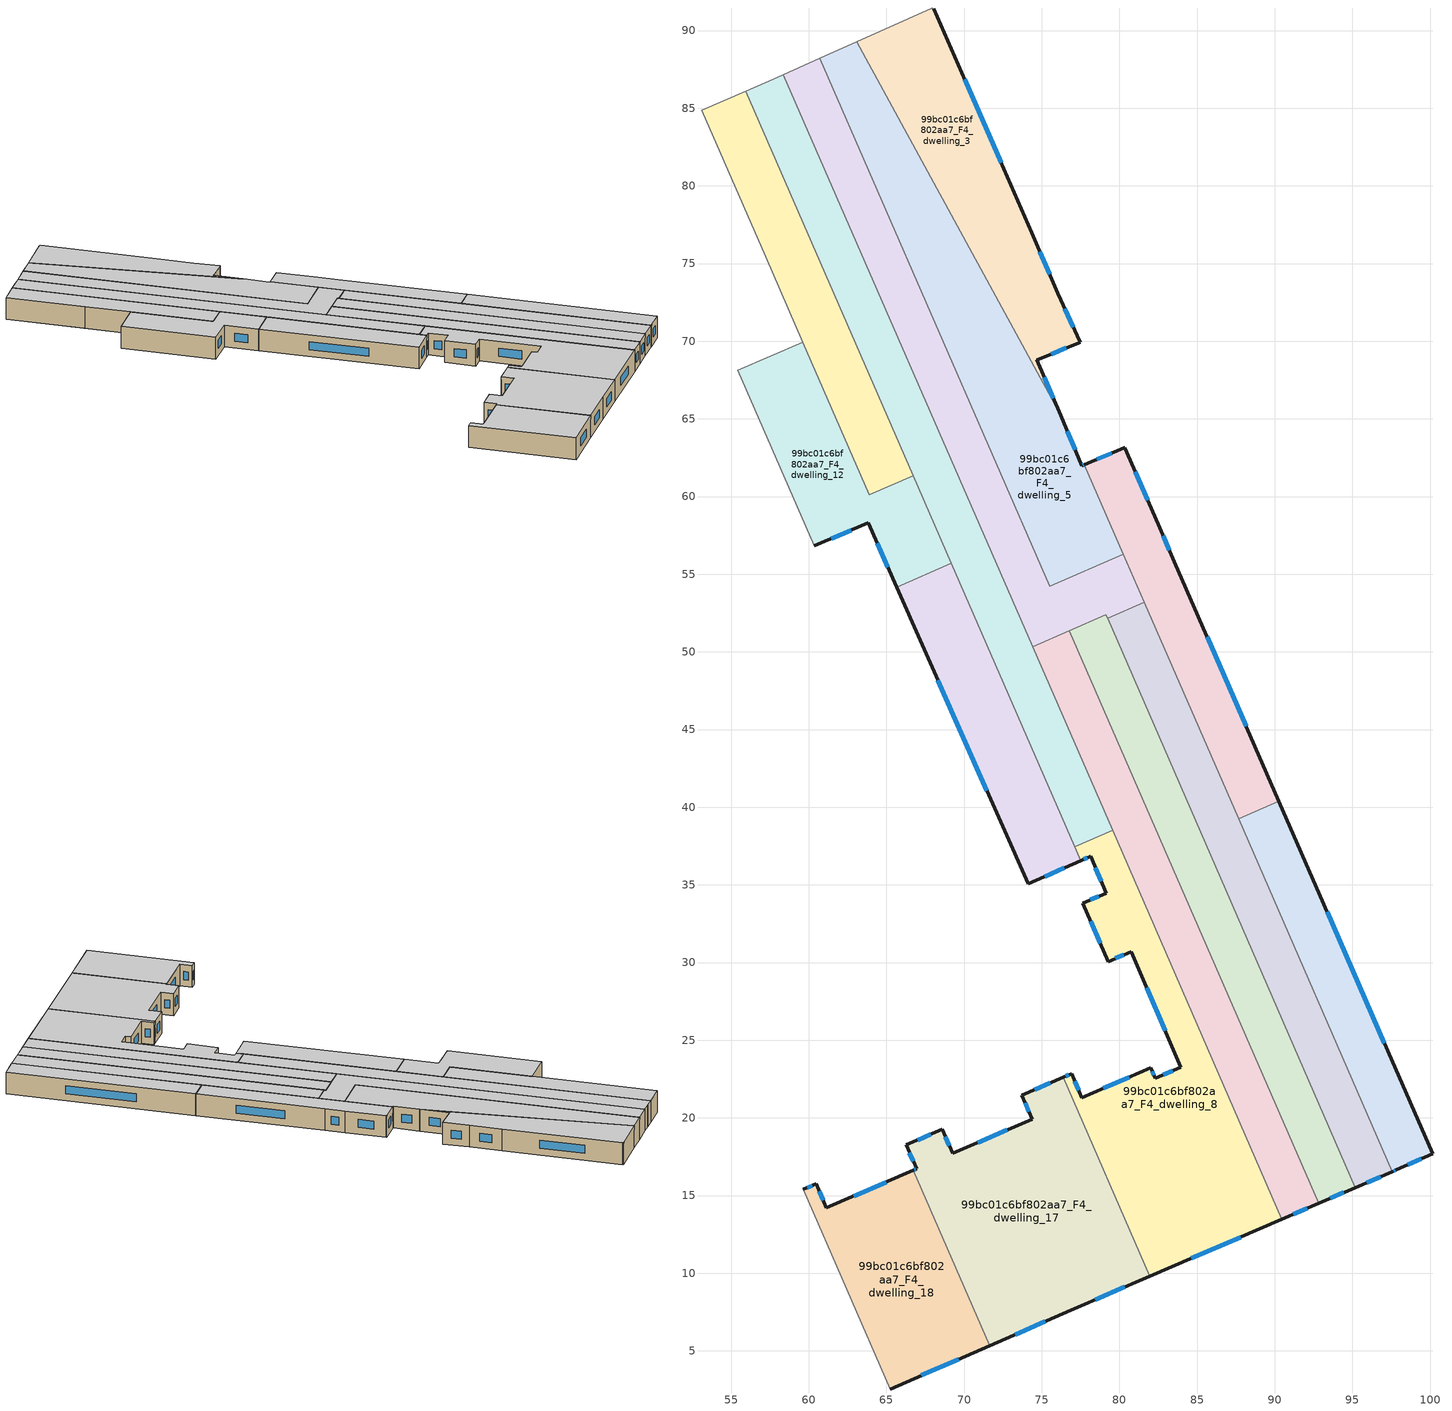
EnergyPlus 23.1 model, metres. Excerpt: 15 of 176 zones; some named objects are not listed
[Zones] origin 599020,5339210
99bc01c6bf802aa7_F4_dwelling_0
 floor to 99bc01c6bf802aa7_F3_dwelling_0 (EU_floor_Construction): 90.27,40.38 100.17,17.68 97.83,16.66 97.57,16.54 87.68,39.25 z12
 wall outside (EU_wall_Construction): 97.57,16.54 97.83,16.66 100.17,17.68 90.27,40.38 z12:15
 wall to 99bc01c6bf802aa7_F4_dwelling_1 (EU_wall_Construction): 90.27,40.38 87.68,39.25 z12:15
 wall to 99bc01c6bf802aa7_F4_dwelling_2 (EU_wall_Construction): 87.68,39.25 97.57,16.54 z12:15
 window (EU_Window_Construction): 97.06,24.79 93.37,33.26 / 98.56,16.98 99.44,17.36 / 97.65,16.58 97.75,16.62 z12.94:14.06
 ceiling to 99bc01c6bf802aa7_F5_dwelling_0 (EU_floor_Construction): 100.17,17.68 90.27,40.38 87.68,39.25 97.57,16.54 97.83,16.66 z15
99bc01c6bf802aa7_F4_dwelling_1
 floor to 99bc01c6bf802aa7_F3_dwelling_1 (EU_floor_Construction): 82.49,58.23 83.55,55.79 90.27,40.38 87.68,39.25 77.75,62.06 80.31,63.13 80.35,63.14 z12
 wall outside (EU_wall_Construction): 90.27,40.38 83.55,55.79 82.49,58.23 80.35,63.14 80.31,63.13 77.75,62.06 z12:15
 wall to 99bc01c6bf802aa7_F4_dwelling_5 (EU_wall_Construction): 77.75,62.06 80.25,56.3 z12:15
 wall to 99bc01c6bf802aa7_F4_dwelling_7 (EU_wall_Construction): 80.26,56.3 81.61,53.19 z12:15
 wall to 99bc01c6bf802aa7_F4_dwelling_2 (EU_wall_Construction): 81.61,53.19 87.68,39.25 z12:15
 window (EU_Window_Construction): 81.82,59.77 81.02,61.6 / 83.22,56.56 82.82,57.47 / 88.16,45.21 85.66,50.96 / 79.51,62.79 78.55,62.39 z12.94:14.06
 ceiling to 99bc01c6bf802aa7_F5_dwelling_1 (EU_floor_Construction): 90.27,40.38 83.55,55.79 82.49,58.23 80.35,63.14 80.31,63.13 77.75,62.06 87.68,39.25 z15
99bc01c6bf802aa7_F4_dwelling_10
 floor to 99bc01c6bf802aa7_F3_dwelling_10 (EU_floor_Construction): 69.18,55.7 77.51,36.57 74.12,35.07 65.67,54.17 z12
 wall outside (EU_wall_Construction): 65.67,54.17 74.12,35.07 77.51,36.57 z12:15
 wall to 99bc01c6bf802aa7_F4_dwelling_12 (EU_wall_Construction): 69.18,55.7 65.67,54.17 z12:15
 wall to 99bc01c6bf802aa7_F4_dwelling_9 (EU_wall_Construction): 77.13,37.45 69.18,55.7 z12:15
 wall to 99bc01c6bf802aa7_F4_dwelling_8 (EU_wall_Construction): 77.51,36.57 77.13,37.45 z12:15
 window (EU_Window_Construction): 68.32,48.18 71.47,41.06 / 75.18,35.54 76.45,36.1 z12.94:14.06
 ceiling to 99bc01c6bf802aa7_F5_dwelling_10 (EU_floor_Construction): 77.51,36.57 69.18,55.7 65.67,54.17 74.12,35.07 z15
99bc01c6bf802aa7_F4_dwelling_11
 floor to 99bc01c6bf802aa7_F3_dwelling_11 (EU_floor_Construction): 55.94,86.1 66.73,61.33 63.91,60.1 53.12,84.87 z12
 wall adiabatic (EU_wall_Construction): 55.94,86.1 53.12,84.87 z12:15
 wall to 99bc01c6bf802aa7_F4_dwelling_12 (EU_wall_Construction): 59.62,69.95 63.91,60.1 66.73,61.33 z12:15
 wall to 99bc01c6bf802aa7_F4_dwelling_9 (EU_wall_Construction): 66.73,61.33 55.94,86.1 z12:15
 wall to 99bc01c6bf802aa7_F4_dwelling_13 (EU_wall_Construction): 57.23,75.43 59.62,69.95 z12:15
 wall to 99bc01c6bf802aa7_F4_dwelling_14 (EU_wall_Construction): 53.12,84.87 57.23,75.43 z12:15
 ceiling to 99bc01c6bf802aa7_F5_dwelling_11 (EU_floor_Construction): 66.73,61.33 55.94,86.1 53.12,84.87 63.91,60.1 z15
99bc01c6bf802aa7_F4_dwelling_12
 floor to 99bc01c6bf802aa7_F3_dwelling_12 (EU_floor_Construction): 66.73,61.33 69.18,55.7 65.67,54.17 63.84,58.3 60.36,56.83 55.44,68.13 59.62,69.95 63.91,60.1 z12
 wall outside (EU_wall_Construction): 60.36,56.83 63.84,58.3 65.67,54.17 z12:15
 wall to 99bc01c6bf802aa7_F4_dwelling_13 (EU_wall_Construction): 59.62,69.95 55.44,68.13 60.36,56.83 z12:15
 wall to 99bc01c6bf802aa7_F4_dwelling_9 (EU_wall_Construction): 69.18,55.7 66.73,61.33 z12:15
 window (EU_Window_Construction): 64.42,57 65.1,55.46 / 61.46,57.29 62.75,57.84 z12.94:14.06
 ceiling to 99bc01c6bf802aa7_F5_dwelling_12 (EU_floor_Construction): 69.18,55.7 66.73,61.33 63.91,60.1 59.62,69.95 55.44,68.13 60.36,56.83 63.84,58.3 65.67,54.17 z15
99bc01c6bf802aa7_F4_dwelling_17
 floor to 99bc01c6bf802aa7_F3_dwelling_17 (EU_floor_Construction): 76.39,22.62 81.96,9.81 76.86,7.6 71.66,5.34 66.75,16.62 66.95,16.71 66.28,18.26 68.6,19.26 69.26,17.71 74.39,19.92 73.72,21.47 z12
 wall outside (EU_wall_Construction): 76.39,22.62 73.72,21.47 74.39,19.92 69.26,17.71 68.6,19.26 66.28,18.26 66.95,16.71 66.75,16.62 / 71.66,5.34 76.86,7.6 81.96,9.81 z12:15
 wall to 99bc01c6bf802aa7_F4_dwelling_8 (EU_wall_Construction): 81.96,9.81 76.39,22.62 z12:15
 wall to 99bc01c6bf802aa7_F4_dwelling_18 (EU_wall_Construction): 66.75,16.62 71.66,5.34 z12:15
 window (EU_Window_Construction): 66.49,17.77 66.74,17.2 / 67.87,18.94 67.01,18.57 / 69.05,18.2 68.81,18.77 / 72.78,19.23 70.87,18.41 / 73.93,20.98 74.18,20.41 / 75.55,22.26 74.56,21.83 / 78.46,8.29 80.36,9.12 / 73.29,6.05 75.23,6.89 / 66.88,16.68 66.81,16.65 z12.94:14.06
 ceiling to 99bc01c6bf802aa7_F5_dwelling_17 (EU_floor_Construction): 81.96,9.81 76.39,22.62 73.72,21.47 74.39,19.92 69.26,17.71 68.6,19.26 66.28,18.26 66.95,16.71 66.75,16.62 71.66,5.34 76.86,7.6 z15
99bc01c6bf802aa7_F4_dwelling_18
 floor to 99bc01c6bf802aa7_F3_dwelling_18 (EU_floor_Construction): 66.75,16.62 71.66,5.34 65.24,2.55 59.64,15.39 60.48,15.75 61.15,14.21 z12
 wall outside (EU_wall_Construction): 66.75,16.62 61.15,14.21 60.48,15.75 59.64,15.39 / 65.24,2.55 71.66,5.34 z12:15
 wall to 99bc01c6bf802aa7_F4_dwelling_19 (EU_wall_Construction): 59.64,15.39 65.24,2.55 z12:15
 window (EU_Window_Construction): 64.99,15.87 62.9,14.97 / 67.25,3.42 69.64,4.47 / 60.22,15.64 59.91,15.5 / 60.94,14.69 60.69,15.27 z12.94:14.06
 ceiling to 99bc01c6bf802aa7_F5_dwelling_18 (EU_floor_Construction): 71.66,5.34 66.75,16.62 61.15,14.21 60.48,15.75 59.64,15.39 65.24,2.55 z15
99bc01c6bf802aa7_F4_dwelling_2
 floor to 99bc01c6bf802aa7_F3_dwelling_2 (EU_floor_Construction): 81.61,53.19 97.57,16.54 95.19,15.52 79.24,52.16 z12
 wall outside (EU_wall_Construction): 95.19,15.52 97.57,16.54 z12:15
 wall to 99bc01c6bf802aa7_F4_dwelling_7 (EU_wall_Construction): 81.61,53.19 79.24,52.16 z12:15
 wall to 99bc01c6bf802aa7_F4_dwelling_4 (EU_wall_Construction): 79.24,52.16 95.19,15.52 z12:15
 window (EU_Window_Construction): 95.94,15.84 96.82,16.22 z12.94:14.06
 ceiling to 99bc01c6bf802aa7_F5_dwelling_2 (EU_floor_Construction): 97.57,16.54 81.61,53.19 79.24,52.16 95.19,15.52 z15
99bc01c6bf802aa7_F4_dwelling_3
 floor to 99bc01c6bf802aa7_F3_dwelling_3 (EU_floor_Construction): 68.06,91.39 74.36,76.98 76.04,73.08 77.47,69.92 77.42,69.89 74.8,68.84 74.69,68.8 76.22,65.22 63.08,89.27 67.93,91.43 67.99,91.45 z12
 wall outside (EU_wall_Construction): 76.22,65.22 74.69,68.8 74.8,68.84 77.42,69.89 77.47,69.92 76.04,73.08 74.36,76.98 68.06,91.39 z12:15
 wall adiabatic (EU_wall_Construction): 68.06,91.39 67.99,91.45 67.93,91.43 63.08,89.27 z12:15
 wall to 99bc01c6bf802aa7_F4_dwelling_5 (EU_wall_Construction): 63.08,89.27 76.22,65.22 z12:15
 window (EU_Window_Construction): 72.39,81.5 70.03,86.88 / 75.51,74.3 74.89,75.76 / 77.02,70.91 76.49,72.09 / 75.62,69.17 76.6,69.56 / 75.74,66.34 75.17,67.68 z12.94:14.06
 ceiling to 99bc01c6bf802aa7_F5_dwelling_3 (EU_floor_Construction): 76.22,65.22 74.69,68.8 74.8,68.84 77.42,69.89 77.47,69.92 76.04,73.08 74.36,76.98 68.06,91.39 67.99,91.45 67.93,91.43 63.08,89.27 z15
99bc01c6bf802aa7_F4_dwelling_4
 floor to 99bc01c6bf802aa7_F3_dwelling_4 (EU_floor_Construction): 79.14,52.39 95.19,15.52 92.83,14.5 76.78,51.36 74.42,50.33 z12
 wall outside (EU_wall_Construction): 92.83,14.5 95.19,15.52 z12:15
 wall to 99bc01c6bf802aa7_F4_dwelling_6 (EU_wall_Construction): 74.42,50.33 76.78,51.36 92.83,14.5 z12:15
 wall to 99bc01c6bf802aa7_F4_dwelling_7 (EU_wall_Construction): 79.24,52.16 79.14,52.39 74.42,50.33 z12:15
 window (EU_Window_Construction): 93.57,14.82 94.45,15.2 z12.94:14.06
 ceiling to 99bc01c6bf802aa7_F5_dwelling_4 (EU_floor_Construction): 95.19,15.52 79.14,52.39 74.42,50.33 76.78,51.36 92.83,14.5 z15
99bc01c6bf802aa7_F4_dwelling_5
 floor to 99bc01c6bf802aa7_F3_dwelling_5 (EU_floor_Construction): 63.08,89.27 76.22,65.22 77.59,61.99 77.75,62.06 80.26,56.3 75.52,54.24 60.73,88.22 z12
 wall outside (EU_wall_Construction): 77.75,62.06 77.59,61.99 76.22,65.22 z12:15
 wall to 99bc01c6bf802aa7_F4_dwelling_7 (EU_wall_Construction): 60.73,88.22 75.52,54.24 80.26,56.3 z12:15
 wall adiabatic (EU_wall_Construction): 63.08,89.27 60.73,88.22 z12:15
 window (EU_Window_Construction): 77.7,62.04 77.64,62.01 / 77.16,63.01 76.65,64.21 z12.94:14.06
 ceiling to 99bc01c6bf802aa7_F5_dwelling_5 (EU_floor_Construction): 80.26,56.3 77.75,62.06 77.59,61.99 76.22,65.22 63.08,89.27 60.73,88.22 75.52,54.24 z15
99bc01c6bf802aa7_F4_dwelling_6
 floor to 99bc01c6bf802aa7_F3_dwelling_6 (EU_floor_Construction): 76.78,51.36 92.83,14.5 90.47,13.48 74.42,50.33 z12
 wall outside (EU_wall_Construction): 90.47,13.48 92.83,14.5 z12:15
 wall to 99bc01c6bf802aa7_F4_dwelling_8 (EU_wall_Construction): 79.57,38.51 90.47,13.48 z12:15
 wall to 99bc01c6bf802aa7_F4_dwelling_9 (EU_wall_Construction): 74.42,50.33 79.57,38.51 z12:15
 window (EU_Window_Construction): 91.21,13.8 92.09,14.18 z12.94:14.06
 ceiling to 99bc01c6bf802aa7_F5_dwelling_6 (EU_floor_Construction): 92.83,14.5 76.78,51.36 74.42,50.33 90.47,13.48 z15
99bc01c6bf802aa7_F4_dwelling_7
 floor to 99bc01c6bf802aa7_F3_dwelling_7 (EU_floor_Construction): 60.73,88.22 75.52,54.24 80.26,56.3 81.61,53.19 79.24,52.16 79.14,52.39 74.42,50.33 58.38,87.17 z12
 wall adiabatic (EU_wall_Construction): 60.73,88.22 58.38,87.17 z12:15
 wall to 99bc01c6bf802aa7_F4_dwelling_9 (EU_wall_Construction): 58.38,87.17 74.42,50.33 z12:15
 ceiling to 99bc01c6bf802aa7_F5_dwelling_7 (EU_floor_Construction): 81.61,53.19 80.26,56.3 75.52,54.24 60.73,88.22 58.38,87.17 74.42,50.33 79.14,52.39 79.24,52.16 z15
99bc01c6bf802aa7_F4_dwelling_8
 floor to 99bc01c6bf802aa7_F3_dwelling_8 (EU_floor_Construction): 79.57,38.51 90.47,13.48 81.96,9.81 76.39,22.62 76.92,22.85 77.59,21.3 82.01,23.21 82.3,22.55 83.94,23.26 80.76,30.71 79.27,30.06 77.66,33.83 79.16,34.48 78.14,36.85 77.51,36.57 77.13,37.45 z12
 wall outside (EU_wall_Construction): 77.51,36.57 78.14,36.85 79.16,34.48 77.66,33.83 79.27,30.06 80.76,30.71 83.94,23.26 82.3,22.55 82.01,23.21 77.59,21.3 76.92,22.85 76.39,22.62 / 81.96,9.81 90.47,13.48 z12:15
 wall to 99bc01c6bf802aa7_F4_dwelling_9 (EU_wall_Construction): 79.57,38.51 77.13,37.45 z12:15
 window (EU_Window_Construction): 81.76,28.37 82.94,25.59 / 79.74,30.26 80.29,30.5 / 78.16,32.65 78.77,31.24 / 78.69,34.27 78.13,34.03 / 78.46,36.11 78.84,35.22 / 77.71,36.66 77.95,36.76 / 84.63,10.96 87.8,12.33 / 76.76,22.78 76.55,22.69 / 77.38,21.79 77.13,22.37 / 80.63,22.62 78.98,21.9 / 82.21,22.76 82.1,23.01 / 83.43,23.04 82.81,22.77 z12.94:14.06
 ceiling to 99bc01c6bf802aa7_F5_dwelling_8 (EU_floor_Construction): 90.47,13.48 79.57,38.51 77.13,37.45 77.51,36.57 78.14,36.85 79.16,34.48 77.66,33.83 79.27,30.06 80.76,30.71 83.94,23.26 82.3,22.55 82.01,23.21 77.59,21.3 76.92,22.85 76.39,22.62 81.96,9.81 z15
99bc01c6bf802aa7_F4_dwelling_9
 floor to 99bc01c6bf802aa7_F3_dwelling_9 (EU_floor_Construction): 58.38,87.17 79.57,38.51 77.13,37.45 55.94,86.1 57.2,86.65 57.42,86.74 z12
 wall adiabatic (EU_wall_Construction): 58.38,87.17 57.42,86.74 57.2,86.65 55.94,86.1 z12:15
 ceiling to 99bc01c6bf802aa7_F5_dwelling_9 (EU_floor_Construction): 79.57,38.51 58.38,87.17 57.42,86.74 57.2,86.65 55.94,86.1 77.13,37.45 z15
[Building]
EU S2 Campaign: North Axis=0; Terrain=City; Solar Distribution=FullExterior
[Site:Location]
Vienna: Latitude=48; Longitude=16.5; Time Zone=1; Elevation=183
[SizingPeriod:WeatherFileDays]
AnnualSizingPeriod: Begin Month=1; Begin Day of Month=1; End Month=12; End Day of Month=31; Day of Week for Start Day=Monday; Use Weather File Daylight Saving Period=No; Use Weather File Rain and Snow Indicators=No
[MATERIAL]
EU_InternalMass_Material: Roughness=MediumRough; Thickness=0.1; Conductivity=1; Density=1800; Specific Heat=900; Thermal Absorptance=0.9; Solar Absorptance=0.7; Visible Absorptance=0.7
[MATERIAL:NOMASS] Roughness=MediumRough; Thermal Absorptance=0.9; Solar Absorptance=0.7; Visible Absorptance=0.7
Name | Thermal Resistance
EU_wall_NoMass | 0.914258
EU_floor_NoMass | 1.09711
[WINDOWMATERIAL:SIMPLEGLAZINGSYSTEM]
EU_Window_SimpleGlazing: UFactor=2.09642; Solar Heat Gain Coefficient=0.65; Visible Transmittance=0.65
[CONSTRUCTION]
EU_wall_Construction: EU_wall_NoMass
EU_floor_Construction: EU_floor_NoMass
EU_Window_Construction: EU_Window_SimpleGlazing
EU_InternalMass_Construction: EU_InternalMass_Material
[ZONE] Type=1; Multiplier=1; Ceiling Height=autocalculate; Floor Area=autocalculate; Part of Total Floor Area=Yes
Name | Volume
99bc01c6bf802aa7_F4_dwelling_0 | 210.366
99bc01c6bf802aa7_F4_dwelling_1 | 210.353
99bc01c6bf802aa7_F4_dwelling_10 | 235.829
99bc01c6bf802aa7_F4_dwelling_11 | 249.174
99bc01c6bf802aa7_F4_dwelling_12 | 235.827
99bc01c6bf802aa7_F4_dwelling_17 | 441.623
99bc01c6bf802aa7_F4_dwelling_18 | 263.369
99bc01c6bf802aa7_F4_dwelling_2 | 310.061
99bc01c6bf802aa7_F4_dwelling_3 | 310.556
99bc01c6bf802aa7_F4_dwelling_4 | 310.511
99bc01c6bf802aa7_F4_dwelling_5 | 460.819
99bc01c6bf802aa7_F4_dwelling_6 | 310.439
99bc01c6bf802aa7_F4_dwelling_7 | 360.977
99bc01c6bf802aa7_F4_dwelling_8 | 453.306
99bc01c6bf802aa7_F4_dwelling_9 | 423.521
[INTERNALMASS] Construction=EU_InternalMass_Construction
Name | Zone or ZoneList | Surface Area
99bc01c6bf802aa7_F4_dwelling_0_EU_InternalMass | 99bc01c6bf802aa7_F4_dwelling_0 | 70.1215
99bc01c6bf802aa7_F4_dwelling_1_EU_InternalMass | 99bc01c6bf802aa7_F4_dwelling_1 | 70.1187
99bc01c6bf802aa7_F4_dwelling_2_EU_InternalMass | 99bc01c6bf802aa7_F4_dwelling_2 | 103.366
99bc01c6bf802aa7_F4_dwelling_3_EU_InternalMass | 99bc01c6bf802aa7_F4_dwelling_3 | 103.517
99bc01c6bf802aa7_F4_dwelling_4_EU_InternalMass | 99bc01c6bf802aa7_F4_dwelling_4 | 103.509
99bc01c6bf802aa7_F4_dwelling_5_EU_InternalMass | 99bc01c6bf802aa7_F4_dwelling_5 | 153.605
99bc01c6bf802aa7_F4_dwelling_6_EU_InternalMass | 99bc01c6bf802aa7_F4_dwelling_6 | 103.48
99bc01c6bf802aa7_F4_dwelling_7_EU_InternalMass | 99bc01c6bf802aa7_F4_dwelling_7 | 120.338
99bc01c6bf802aa7_F4_dwelling_8_EU_InternalMass | 99bc01c6bf802aa7_F4_dwelling_8 | 151.094
99bc01c6bf802aa7_F4_dwelling_9_EU_InternalMass | 99bc01c6bf802aa7_F4_dwelling_9 | 141.137
99bc01c6bf802aa7_F4_dwelling_10_EU_InternalMass | 99bc01c6bf802aa7_F4_dwelling_10 | 78.6096
99bc01c6bf802aa7_F4_dwelling_11_EU_InternalMass | 99bc01c6bf802aa7_F4_dwelling_11 | 83.0631
99bc01c6bf802aa7_F4_dwelling_12_EU_InternalMass | 99bc01c6bf802aa7_F4_dwelling_12 | 78.6082
99bc01c6bf802aa7_F4_dwelling_17_EU_InternalMass | 99bc01c6bf802aa7_F4_dwelling_17 | 147.206
99bc01c6bf802aa7_F4_dwelling_18_EU_InternalMass | 99bc01c6bf802aa7_F4_dwelling_18 | 87.7854
[OTHEREQUIPMENT] Fuel Type=Electricity; Design Level Calculation Method=Watts/Area; Power per Zone Floor Area=1; Fraction Latent=0; Fraction Radiant=0; Fraction Lost=0; Carbon Dioxide Generation Rate=0; EndUse Subcategory=EU_Step8_InternalGains
Name | Zone or ZoneList or Space or SpaceList | Schedule
EU_Step8_InternalGain_99bc01c6bf802aa7_F4_dwelling_0_f000 | 99bc01c6bf802aa7_F4_dwelling_0 | EU_Step8_GainSchedule_99bc01c6bf802aa7_F4_dwelling_0_f000
EU_Step8_InternalGain_99bc01c6bf802aa7_F4_dwelling_1_f000 | 99bc01c6bf802aa7_F4_dwelling_1 | EU_Step8_GainSchedule_99bc01c6bf802aa7_F4_dwelling_1_f000
EU_Step8_InternalGain_99bc01c6bf802aa7_F4_dwelling_2_f000 | 99bc01c6bf802aa7_F4_dwelling_2 | EU_Step8_GainSchedule_99bc01c6bf802aa7_F4_dwelling_2_f000
EU_Step8_InternalGain_99bc01c6bf802aa7_F4_dwelling_3_f000 | 99bc01c6bf802aa7_F4_dwelling_3 | EU_Step8_GainSchedule_99bc01c6bf802aa7_F4_dwelling_3_f000
EU_Step8_InternalGain_99bc01c6bf802aa7_F4_dwelling_4_f000 | 99bc01c6bf802aa7_F4_dwelling_4 | EU_Step8_GainSchedule_99bc01c6bf802aa7_F4_dwelling_4_f000
EU_Step8_InternalGain_99bc01c6bf802aa7_F4_dwelling_5_f000 | 99bc01c6bf802aa7_F4_dwelling_5 | EU_Step8_GainSchedule_99bc01c6bf802aa7_F4_dwelling_5_f000
EU_Step8_InternalGain_99bc01c6bf802aa7_F4_dwelling_6_f000 | 99bc01c6bf802aa7_F4_dwelling_6 | EU_Step8_GainSchedule_99bc01c6bf802aa7_F4_dwelling_6_f000
EU_Step8_InternalGain_99bc01c6bf802aa7_F4_dwelling_7_f000 | 99bc01c6bf802aa7_F4_dwelling_7 | EU_Step8_GainSchedule_99bc01c6bf802aa7_F4_dwelling_7_f000
EU_Step8_InternalGain_99bc01c6bf802aa7_F4_dwelling_8_f000 | 99bc01c6bf802aa7_F4_dwelling_8 | EU_Step8_GainSchedule_99bc01c6bf802aa7_F4_dwelling_8_f000
EU_Step8_InternalGain_99bc01c6bf802aa7_F4_dwelling_9_f000 | 99bc01c6bf802aa7_F4_dwelling_9 | EU_Step8_GainSchedule_99bc01c6bf802aa7_F4_dwelling_9_f000
EU_Step8_InternalGain_99bc01c6bf802aa7_F4_dwelling_10_f000 | 99bc01c6bf802aa7_F4_dwelling_10 | EU_Step8_GainSchedule_99bc01c6bf802aa7_F4_dwelling_10_f000
EU_Step8_InternalGain_99bc01c6bf802aa7_F4_dwelling_11_f000 | 99bc01c6bf802aa7_F4_dwelling_11 | EU_Step8_GainSchedule_99bc01c6bf802aa7_F4_dwelling_11_f000
EU_Step8_InternalGain_99bc01c6bf802aa7_F4_dwelling_12_f000 | 99bc01c6bf802aa7_F4_dwelling_12 | EU_Step8_GainSchedule_99bc01c6bf802aa7_F4_dwelling_12_f000
EU_Step8_InternalGain_99bc01c6bf802aa7_F4_dwelling_17_f000 | 99bc01c6bf802aa7_F4_dwelling_17 | EU_Step8_GainSchedule_99bc01c6bf802aa7_F4_dwelling_17_f000
EU_Step8_InternalGain_99bc01c6bf802aa7_F4_dwelling_18_f000 | 99bc01c6bf802aa7_F4_dwelling_18 | EU_Step8_GainSchedule_99bc01c6bf802aa7_F4_dwelling_18_f000
[ZONEVENTILATION:DESIGNFLOWRATE] Schedule=EU_AlwaysOn; Design Flow Rate Calculation Method=AirChanges/Hour; Air Changes per Hour=0.546891; Ventilation Type=Natural; Fan Pressure Rise=0; Fan Total Efficiency=1; Constant Term Coefficient=1; Temperature Term Coefficient=0; Velocity Term Coefficient=0; Velocity Squared Term Coefficient=0; Minimum Indoor Temperature=-100; Maximum Indoor Temperature=100; Delta Temperature=-100; Minimum Outdoor Temperature=-100; Maximum Outdoor Temperature=100; Maximum Wind Speed=40
Name | Zone or ZoneList or Space or SpaceList
EU_ConstantAir_99bc01c6bf802aa7_F4_dwelling_0 | 99bc01c6bf802aa7_F4_dwelling_0
EU_ConstantAir_99bc01c6bf802aa7_F4_dwelling_1 | 99bc01c6bf802aa7_F4_dwelling_1
EU_ConstantAir_99bc01c6bf802aa7_F4_dwelling_2 | 99bc01c6bf802aa7_F4_dwelling_2
EU_ConstantAir_99bc01c6bf802aa7_F4_dwelling_3 | 99bc01c6bf802aa7_F4_dwelling_3
EU_ConstantAir_99bc01c6bf802aa7_F4_dwelling_4 | 99bc01c6bf802aa7_F4_dwelling_4
EU_ConstantAir_99bc01c6bf802aa7_F4_dwelling_5 | 99bc01c6bf802aa7_F4_dwelling_5
EU_ConstantAir_99bc01c6bf802aa7_F4_dwelling_6 | 99bc01c6bf802aa7_F4_dwelling_6
EU_ConstantAir_99bc01c6bf802aa7_F4_dwelling_7 | 99bc01c6bf802aa7_F4_dwelling_7
EU_ConstantAir_99bc01c6bf802aa7_F4_dwelling_8 | 99bc01c6bf802aa7_F4_dwelling_8
EU_ConstantAir_99bc01c6bf802aa7_F4_dwelling_9 | 99bc01c6bf802aa7_F4_dwelling_9
EU_ConstantAir_99bc01c6bf802aa7_F4_dwelling_10 | 99bc01c6bf802aa7_F4_dwelling_10
EU_ConstantAir_99bc01c6bf802aa7_F4_dwelling_11 | 99bc01c6bf802aa7_F4_dwelling_11
EU_ConstantAir_99bc01c6bf802aa7_F4_dwelling_12 | 99bc01c6bf802aa7_F4_dwelling_12
EU_ConstantAir_99bc01c6bf802aa7_F4_dwelling_17 | 99bc01c6bf802aa7_F4_dwelling_17
EU_ConstantAir_99bc01c6bf802aa7_F4_dwelling_18 | 99bc01c6bf802aa7_F4_dwelling_18
[HVACTEMPLATE:ZONE:IDEALLOADSAIRSYSTEM] System Availability Schedule=EU_AlwaysOn; Maximum Heating Supply Air Temperature=50; Minimum Cooling Supply Air Temperature=13; Maximum Heating Supply Air Humidity Ratio=0.0156; Minimum Cooling Supply Air Humidity Ratio=0.0077; Heating Limit=NoLimit; Cooling Limit=NoLimit; Heating Availability Schedule=EU_AlwaysOn; Cooling Availability Schedule=EU_CoolingOff; Dehumidification Control Type=ConstantSensibleHeatRatio; Cooling Sensible Heat Ratio=0.7; Dehumidification Setpoint=60; Humidification Control Type=None; Humidification Setpoint=30; Outdoor Air Method=None; Outdoor Air Flow Rate per Person=0.00944; Outdoor Air Flow Rate per Zone Floor Area=0; Outdoor Air Flow Rate per Zone=0; Demand Controlled Ventilation Type=None; Outdoor Air Economizer Type=NoEconomizer; Heat Recovery Type=None; Sensible Heat Recovery Effectiveness=0.7; Latent Heat Recovery Effectiveness=0.65
Name | Template Thermostat
99bc01c6bf802aa7_F4_dwelling_0 | EU_HeatOnly_99bc01c6bf802aa7_F4_dwelling_0
99bc01c6bf802aa7_F4_dwelling_1 | EU_HeatOnly_99bc01c6bf802aa7_F4_dwelling_1
99bc01c6bf802aa7_F4_dwelling_2 | EU_HeatOnly_99bc01c6bf802aa7_F4_dwelling_2
99bc01c6bf802aa7_F4_dwelling_3 | EU_HeatOnly_99bc01c6bf802aa7_F4_dwelling_3
99bc01c6bf802aa7_F4_dwelling_4 | EU_HeatOnly_99bc01c6bf802aa7_F4_dwelling_4
99bc01c6bf802aa7_F4_dwelling_5 | EU_HeatOnly_99bc01c6bf802aa7_F4_dwelling_5
99bc01c6bf802aa7_F4_dwelling_6 | EU_HeatOnly_99bc01c6bf802aa7_F4_dwelling_6
99bc01c6bf802aa7_F4_dwelling_7 | EU_HeatOnly_99bc01c6bf802aa7_F4_dwelling_7
99bc01c6bf802aa7_F4_dwelling_8 | EU_HeatOnly_99bc01c6bf802aa7_F4_dwelling_8
99bc01c6bf802aa7_F4_dwelling_9 | EU_HeatOnly_99bc01c6bf802aa7_F4_dwelling_9
99bc01c6bf802aa7_F4_dwelling_10 | EU_HeatOnly_99bc01c6bf802aa7_F4_dwelling_10
99bc01c6bf802aa7_F4_dwelling_11 | EU_HeatOnly_99bc01c6bf802aa7_F4_dwelling_11
99bc01c6bf802aa7_F4_dwelling_12 | EU_HeatOnly_99bc01c6bf802aa7_F4_dwelling_12
99bc01c6bf802aa7_F4_dwelling_17 | EU_HeatOnly_99bc01c6bf802aa7_F4_dwelling_17
99bc01c6bf802aa7_F4_dwelling_18 | EU_HeatOnly_99bc01c6bf802aa7_F4_dwelling_18
[SIZING:ZONE] Zone Cooling Design Supply Air Temperature Input Method=SupplyAirTemperature; Zone Cooling Design Supply Air Temperature=13; Zone Heating Design Supply Air Temperature Input Method=SupplyAirTemperature; Zone Heating Design Supply Air Temperature=50; Zone Cooling Design Supply Air Humidity Ratio=0.008; Zone Heating Design Supply Air Humidity Ratio=0.008; Cooling Design Air Flow Method=DesignDay; Cooling Design Air Flow Rate=0; Cooling Minimum Air Flow per Zone Floor Area=0.000762; Cooling Minimum Air Flow=0; Cooling Minimum Air Flow Fraction=0.2; Heating Design Air Flow Method=DesignDay; Heating Design Air Flow Rate=0; Heating Maximum Air Flow per Zone Floor Area=0.002032; Heating Maximum Air Flow=0.141576; Heating Maximum Air Flow Fraction=0.3; Account for Dedicated Outdoor Air System=No; Dedicated Outdoor Air System Control Strategy=NeutralSupplyAir; Dedicated Outdoor Air Low Setpoint Temperature for Design=autosize; Dedicated Outdoor Air High Setpoint Temperature for Design=autosize; Zone Load Sizing Method=Sensible Load Only No Latent Load; Zone Latent Cooling Design Supply Air Humidity Ratio Input Method=HumidityRatioDifference; Zone Cooling Design Supply Air Humidity Ratio Difference=0.005; Zone Latent Heating Design Supply Air Humidity Ratio Input Method=HumidityRatioDifference; Zone Humidification Design Supply Air Humidity Ratio Difference=0.005
99bc01c6bf802aa7_F4_dwelling_0; 99bc01c6bf802aa7_F4_dwelling_1; 99bc01c6bf802aa7_F4_dwelling_2; 99bc01c6bf802aa7_F4_dwelling_3; 99bc01c6bf802aa7_F4_dwelling_4; 99bc01c6bf802aa7_F4_dwelling_5; 99bc01c6bf802aa7_F4_dwelling_6; 99bc01c6bf802aa7_F4_dwelling_7; 99bc01c6bf802aa7_F4_dwelling_8; 99bc01c6bf802aa7_F4_dwelling_9; 99bc01c6bf802aa7_F4_dwelling_10; 99bc01c6bf802aa7_F4_dwelling_11; 99bc01c6bf802aa7_F4_dwelling_12; 99bc01c6bf802aa7_F4_dwelling_17; 99bc01c6bf802aa7_F4_dwelling_18
[SCHEDULE:CONSTANT]
Name | Hourly Value
EU_AlwaysOn | 1
EU_CoolingOff | 0
[SCHEDULE:FILE] Column Number=1; Rows to Skip at Top=0; Number of Hours of Data=8760; Column Separator=Comma; Interpolate to Timestep=No; Minutes per Item=60; Adjust Schedule for Daylight Savings=Yes
Name | File
EU_Step8_GainSchedule_99bc01c6bf802aa7_F4_dwelling_0_f000 | ../../schedules/99bc01c6bf802aa7/99bc01c6bf802aa7_F4_dwelling_0_f000_gain.csv
EU_Step8_GainSchedule_99bc01c6bf802aa7_F4_dwelling_1_f000 | ../../schedules/99bc01c6bf802aa7/99bc01c6bf802aa7_F4_dwelling_1_f000_gain.csv
EU_Step8_GainSchedule_99bc01c6bf802aa7_F4_dwelling_2_f000 | ../../schedules/99bc01c6bf802aa7/99bc01c6bf802aa7_F4_dwelling_2_f000_gain.csv
EU_Step8_GainSchedule_99bc01c6bf802aa7_F4_dwelling_3_f000 | ../../schedules/99bc01c6bf802aa7/99bc01c6bf802aa7_F4_dwelling_3_f000_gain.csv
EU_Step8_GainSchedule_99bc01c6bf802aa7_F4_dwelling_4_f000 | ../../schedules/99bc01c6bf802aa7/99bc01c6bf802aa7_F4_dwelling_4_f000_gain.csv
EU_Step8_GainSchedule_99bc01c6bf802aa7_F4_dwelling_5_f000 | ../../schedules/99bc01c6bf802aa7/99bc01c6bf802aa7_F4_dwelling_5_f000_gain.csv
EU_Step8_GainSchedule_99bc01c6bf802aa7_F4_dwelling_6_f000 | ../../schedules/99bc01c6bf802aa7/99bc01c6bf802aa7_F4_dwelling_6_f000_gain.csv
EU_Step8_GainSchedule_99bc01c6bf802aa7_F4_dwelling_7_f000 | ../../schedules/99bc01c6bf802aa7/99bc01c6bf802aa7_F4_dwelling_7_f000_gain.csv
EU_Step8_GainSchedule_99bc01c6bf802aa7_F4_dwelling_8_f000 | ../../schedules/99bc01c6bf802aa7/99bc01c6bf802aa7_F4_dwelling_8_f000_gain.csv
EU_Step8_GainSchedule_99bc01c6bf802aa7_F4_dwelling_9_f000 | ../../schedules/99bc01c6bf802aa7/99bc01c6bf802aa7_F4_dwelling_9_f000_gain.csv
EU_Step8_GainSchedule_99bc01c6bf802aa7_F4_dwelling_10_f000 | ../../schedules/99bc01c6bf802aa7/99bc01c6bf802aa7_F4_dwelling_10_f000_gain.csv
EU_Step8_GainSchedule_99bc01c6bf802aa7_F4_dwelling_11_f000 | ../../schedules/99bc01c6bf802aa7/99bc01c6bf802aa7_F4_dwelling_11_f000_gain.csv
EU_Step8_GainSchedule_99bc01c6bf802aa7_F4_dwelling_12_f000 | ../../schedules/99bc01c6bf802aa7/99bc01c6bf802aa7_F4_dwelling_12_f000_gain.csv
EU_Step8_GainSchedule_99bc01c6bf802aa7_F4_dwelling_17_f000 | ../../schedules/99bc01c6bf802aa7/99bc01c6bf802aa7_F4_dwelling_17_f000_gain.csv
EU_Step8_GainSchedule_99bc01c6bf802aa7_F4_dwelling_18_f000 | ../../schedules/99bc01c6bf802aa7/99bc01c6bf802aa7_F4_dwelling_18_f000_gain.csv
